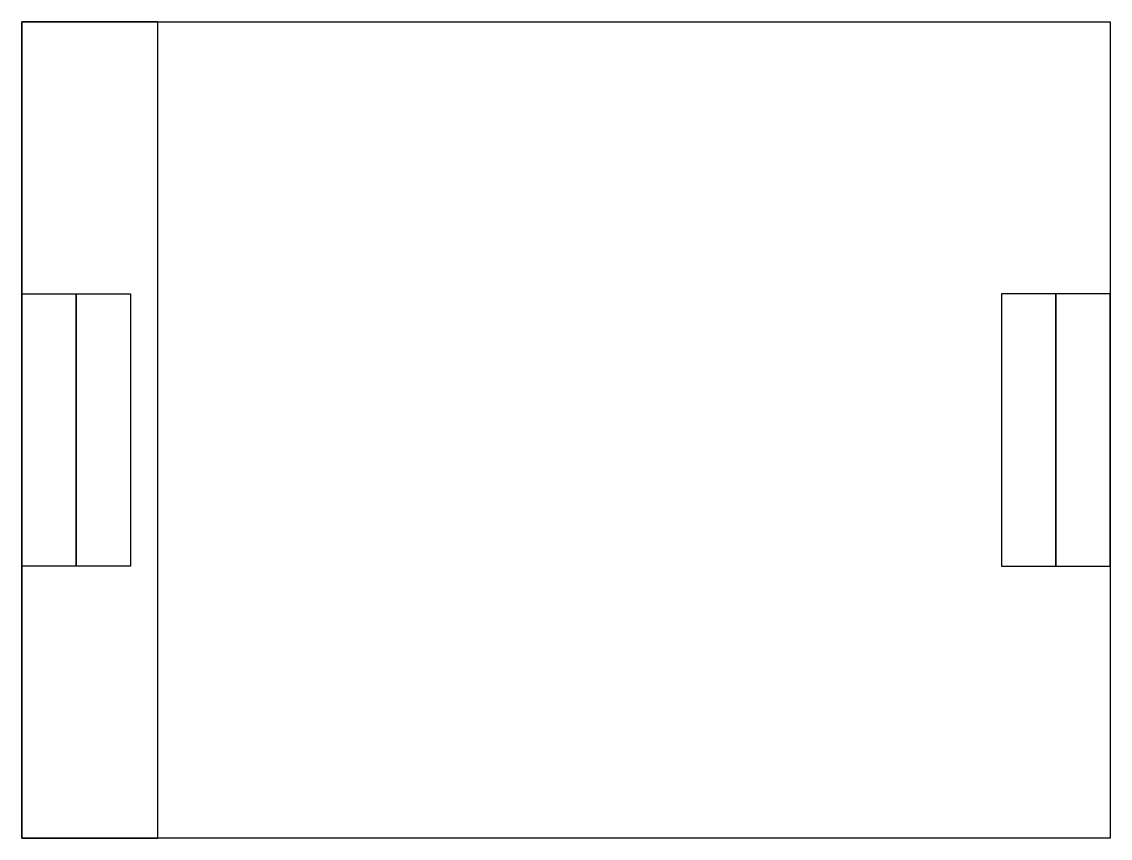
# Model space of a CAD drawing. Header units: millimetres. Extents: x -90 to -50, y 6 to 36.
import ezdxf

# ---------------------------------------------------------------- set-up
doc = ezdxf.new("R2010")
doc.units = ezdxf.units.MM
doc.layers.get('0').update_dxf_attribs({"linetype": 'CONTINUOUS'})

msp = doc.modelspace()

# ---------------------------------------------------------------- linework, layer by layer
for p, q in [((-90, 21), (-90, 26)), ((-50, 21), (-50, 26))]:
    msp.add_line(p, q)
for points in [[(-90, 6), (-85, 6), (-85, 36), (-90, 36)], [(-90, 36), (-50, 36), (-50, 6), (-90, 6)], [(-90, 26), (-88, 26), (-86, 26), (-86, 16), (-88, 16), (-88, 26), (-88, 16), (-90, 16)], [(-50, 26), (-52, 26), (-54, 26), (-54, 16), (-52, 16), (-52, 26), (-52, 16), (-50, 16)]]:
    msp.add_lwpolyline(points, close=True)

doc.saveas('drawing.dxf')
